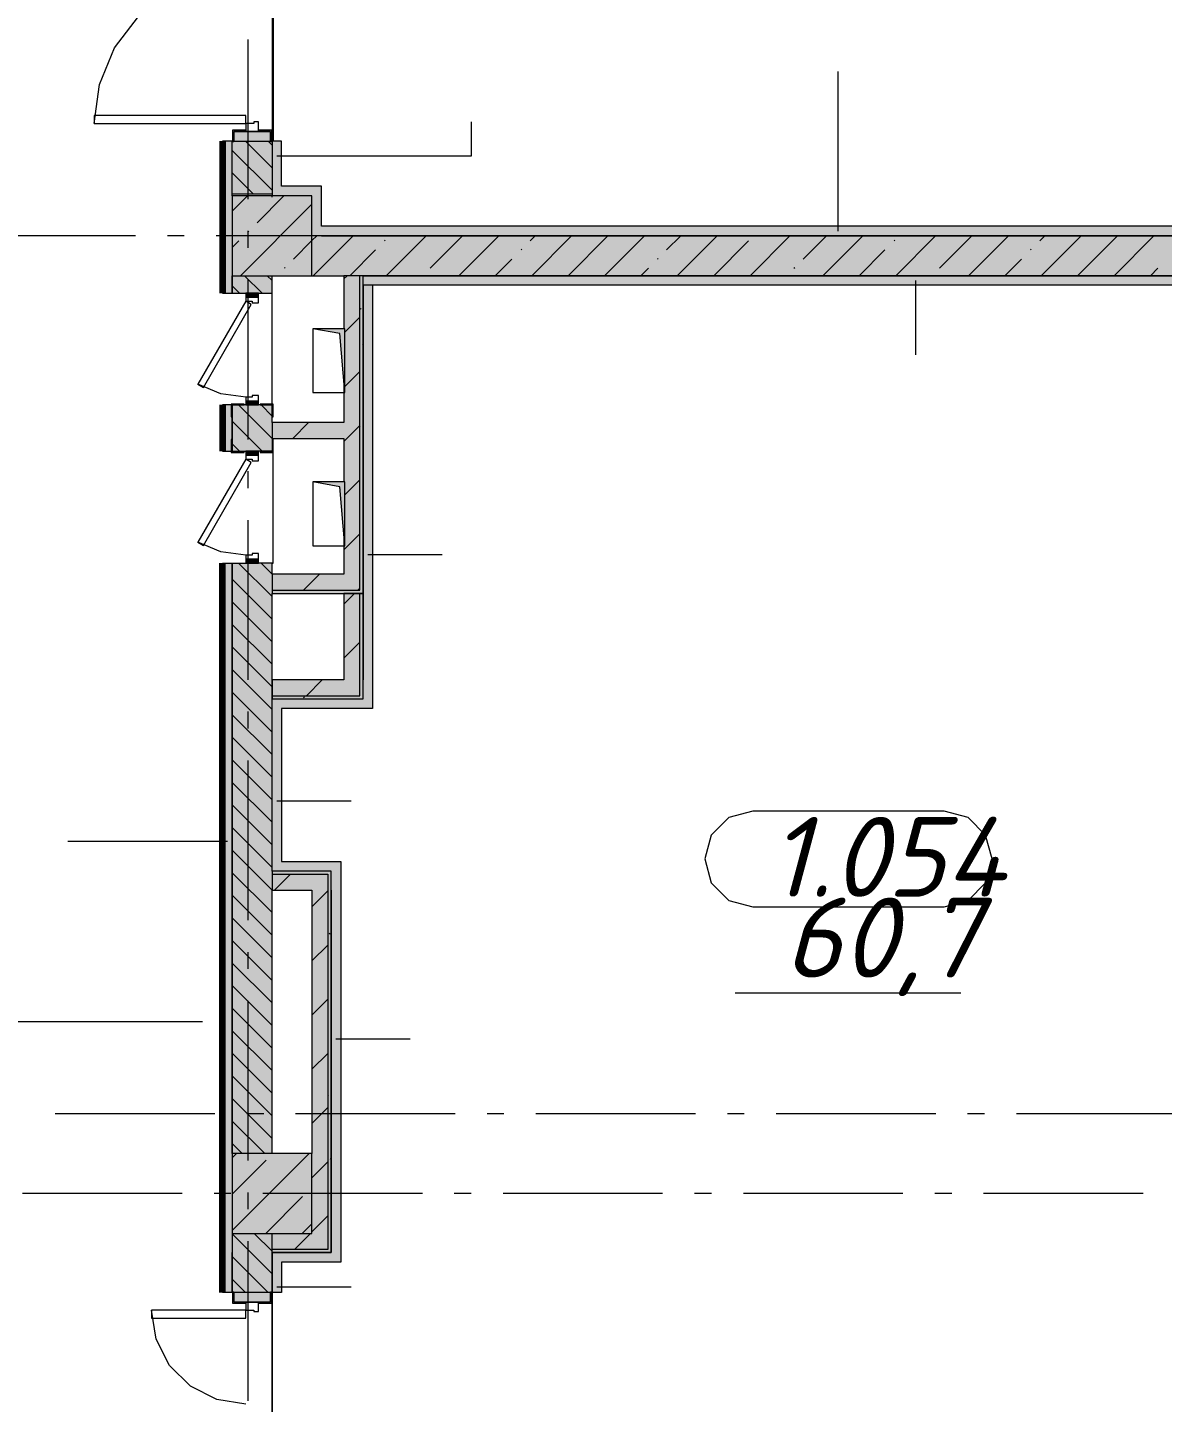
# Model space of a CAD drawing. Header units: millimetres. Extents: x -537608 to 253996, y -217170 to 186033.
# Drawn here: x -273809 to -266696, y -210059 to -201445 of the extents above; entities that cross this region are included whole.
import ezdxf

# ---------------------------------------------------------------- set-up
doc = ezdxf.new("R2010")
doc.units = ezdxf.units.MM
doc.layers.add('16) Лак 1.6м', color=160, linetype='Continuous', lineweight=90)
doc.layers.add('PDF _Геометрия', color=7, linetype='Continuous')
doc.layers.add('PDF _Текст', color=7, linetype='Continuous')
doc.layers.add('PDF _Сплошная заливка', color=7, linetype='Continuous', true_color=0xffffff)
doc.styles.add('PDF ISOCPEUR Italic', font='isocpeui.ttf')

msp = doc.modelspace()

# ---------------------------------------------------------------- hatches: boundary and pattern name
at = {"layer": 'PDF _Сплошная заливка', "true_color": 0xff7d7d, "transparency": 33554559}
h = msp.add_hatch(color=11, dxfattribs=at)
h.paths.add_polyline_path([(-272526.1687, -211499.6558), (-272526.1687, -211129.6576), (-272586.1672, -211129.6576), (-272586.1672, -211499.6558)], flags=0)
h.paths.add_polyline_path([(-272586.1672, -209369.6558), (-272526.1687, -209369.6558), (-272526.1687, -204799.6562), (-272586.1672, -204799.6562), (-272586.1672, -208999.6576)], flags=0)
h.paths.add_polyline_path([(-272526.1687, -204099.6531), (-272526.1687, -203809.6544), (-272586.1672, -203809.6544), (-272586.1672, -204099.6531)], flags=0)
h.paths.add_polyline_path([(-272526.1687, -203109.6535), (-272526.1687, -202156.6524), (-272586.1672, -202156.6524), (-272586.1672, -203109.6535)], flags=0)
h.paths.add_polyline_path([(-272586.1672, -200396.6528), (-272526.1687, -200396.6528), (-272526.1687, -199261.953), (-272586.1672, -199261.953), (-272586.1672, -199999.6522)], flags=0)
at = {"layer": 'PDF _Сплошная заливка', "transparency": 33554559}
h = msp.add_hatch(color=256, dxfattribs=at)
h.paths.add_polyline_path([(-272363.6508, -202489.6542), (-272276.1676, -202489.6542), (-272278.1677, -202158.6524), (-272526.1687, -202158.6524), (-272526.1687, -202489.6542)], flags=0)
h.paths.add_polyline_path([(-272276.1676, -200396.6528), (-272276.1676, -200059.6529), (-272526.1687, -200059.6529), (-272524.1686, -200394.6527), (-272278.1677, -200396.6528)], flags=0)
at = {"layer": 'PDF _Сплошная заливка', "true_color": 0xff7d7d, "transparency": 33554559}
for points in [[(-265086.1637, -202749.6536), (-265086.1637, -202689.6529), (-271966.1679, -202689.6529), (-271966.1679, -202749.6536), (-265195.8621, -202749.6536)], [(-271706.1685, -205651.1542), (-271646.1678, -205651.1542), (-271646.1678, -203059.6533), (-271706.1685, -203059.6533), (-271706.1685, -205531.1528)], [(-271906.1673, -209119.6547), (-271846.1665, -209119.6547), (-271846.1665, -206669.6567), (-271906.1673, -206669.6567), (-271906.1673, -208187.3607)]]:
    msp.add_hatch(color=11, dxfattribs=at).paths.add_polyline_path(points)
at = {"layer": 'PDF _Сплошная заливка', "transparency": 33554559}
for points in [[(-265617.4963, -202999.6547), (-265026.1651, -202999.6547), (-265026.1651, -202749.6536), (-272026.1687, -202749.6536), (-272026.1687, -202999.6547), (-268990.5735, -202999.6547)], [(-271726.1673, -204969.6535), (-271726.1673, -202999.6547), (-271826.1678, -202999.6547), (-271826.1678, -203331.5241), (-271821.1664, -203331.5241), (-271821.1664, -203731.5237), (-271826.1678, -203669.8588), (-271826.1678, -204291.5245), (-271821.1664, -204291.5245), (-271821.1664, -204691.5263), (-271826.1678, -204629.857), (-271826.1678, -204969.6535)], [(-271726.1673, -204989.6545), (-271706.1685, -204989.6545), (-271706.1685, -202999.6547), (-271726.1673, -202999.6547), (-271726.1673, -204969.6535)], [(-271826.1678, -204989.6545), (-271726.1673, -204989.6545), (-271726.1673, -204969.6535), (-272276.1676, -204969.6535), (-272276.1676, -204989.6545)], [(-271926.1682, -206749.6562), (-271906.1673, -206749.6562), (-271906.1673, -206729.6553), (-272276.1676, -206729.6553), (-272276.1676, -206749.6562)], [(-272026.1687, -206849.6567), (-271926.1682, -206849.6567), (-271926.1682, -206749.6562), (-272276.1676, -206749.6562), (-272276.1676, -206849.6567)], [(-271926.1682, -209119.6547), (-271906.1673, -209119.6547), (-271906.1673, -206749.6562), (-271926.1682, -206749.6562), (-271926.1682, -209099.658)], [(-272026.1687, -209099.658), (-271926.1682, -209099.658), (-271926.1682, -206849.6567), (-272026.1687, -206849.6567), (-272026.1687, -208999.6576)], [(-271926.1682, -209119.6547), (-271926.1682, -209099.658), (-272276.1676, -209099.658), (-272276.1676, -209119.6547), (-272026.1687, -209119.6547)]]:
    msp.add_hatch(color=256, dxfattribs=at).paths.add_polyline_path(points)
h = msp.add_hatch(color=256, dxfattribs=at)
h.paths.add_polyline_path([(-272363.6508, -208499.6554), (-272276.1676, -208499.6554), (-272276.1676, -204799.6562), (-272526.1687, -204799.6562), (-272526.1687, -208499.6554)], flags=0)
h.paths.add_polyline_path([(-272363.6508, -204099.6531), (-272276.1676, -204099.6531), (-272276.1676, -203809.6544), (-272526.1687, -203809.6544), (-272526.1687, -204099.6531), (-272441.1679, -204099.6531)], flags=0)
h.paths.add_polyline_path([(-272276.1676, -203109.6535), (-272276.1676, -202999.6547), (-272526.1687, -202999.6547), (-272526.1687, -203109.6535), (-272361.1684, -203109.6535)], flags=0)
at = {"layer": 'PDF _Сплошная заливка', "true_color": 0xfca910, "transparency": 33554559}
msp.add_hatch(color=40, dxfattribs=at).paths.add_polyline_path([(-265086.1637, -203059.6533), (-265026.1651, -203059.6533), (-265026.1651, -202999.6547), (-271706.1685, -202999.6547), (-271706.1685, -203059.6533), (-265195.8621, -203059.6533)])
at = {"layer": 'PDF _Сплошная заливка', "transparency": 33554559}
h = msp.add_hatch(color=256, dxfattribs=at)
h.paths.add_polyline_path([(-272276.1676, -211499.6558), (-272278.1677, -211131.6555), (-272526.1687, -211131.6555), (-272526.1687, -211499.6558), (-272363.6508, -211499.6558)], flags=0)
h.paths.add_polyline_path([(-272278.1677, -209369.6558), (-272276.1676, -209367.6579), (-272276.1676, -208999.6576), (-272526.1687, -208999.6576), (-272524.1686, -209367.6579), (-272278.1677, -209367.6579)], flags=0)

# ---------------------------------------------------------------- linework, layer by layer
at = {"layer": '16) Лак 1.6м'}
for p, q in [((-272586.1672, -202156.6524), (-272586.1672, -203109.6535)), ((-272586.1672, -203809.6544), (-272586.1672, -204099.6531)), ((-272586.1672, -209369.6558), (-272586.1672, -204799.6562))]:
    msp.add_line(p, q, dxfattribs=at)
at = {"layer": 'PDF _Геометрия', "color": 9, "lineweight": 9, "true_color": 0xc0c0c0}
for p, q in [((-272276.1676, -200396.6528), (-272276.1676, -202156.6524)), ((-272268.1672, -202156.6524), (-272268.1672, -200429.6533)), ((-272276.1676, -203803.652), (-272276.1676, -203109.6535)), ((-272270.1673, -204799.6562), (-272270.1673, -204107.6535)), ((-272276.1676, -204799.6562), (-272270.1673, -204799.6562)), ((-272276.1676, -211129.6576), (-272276.1676, -209369.6558)), ((-272276.1676, -209369.6558), (-272276.1676, -211129.6576))]:
    msp.add_line(p, q, dxfattribs=at)
at = {"layer": 'PDF _Геометрия', "lineweight": 9}
for p, q in [((-273263.8916, -201571.6537), (-273112.92, -201374.9016)), ((-273358.7982, -201800.7755), (-273263.8916, -201571.6537)), ((-268728.8646, -202719.6543), (-268728.8646, -201719.6543)), ((-273391.1678, -202046.6536), (-273358.7982, -201800.7755)), ((-272441.1679, -201996.6534), (-273391.1678, -201996.6534)), ((-273391.1678, -201996.6534), (-273391.1678, -202046.6536)), ((-272441.1679, -202046.6536), (-272441.1679, -201996.6534)), ((-273391.1678, -202046.6536), (-272441.1679, -202046.6536)), ((-272441.1679, -202088.6534), (-272524.1686, -202088.6534)), ((-272524.1686, -202088.6534), (-272524.1686, -202158.6524)), ((-272441.1679, -202046.6536), (-272441.1679, -202096.6539)), ((-272391.1677, -202046.6536), (-272441.1679, -202046.6536)), ((-272441.1679, -202096.6539), (-272441.1679, -202088.6534)), ((-272361.1684, -202036.6531), (-272391.1677, -202036.6531)), ((-272391.1677, -202036.6531), (-272391.1677, -202046.6536)), ((-272361.1684, -202096.6539), (-272361.1684, -202036.6531)), ((-272278.1677, -202088.6534), (-272361.1684, -202088.6534)), ((-272361.1684, -202088.6534), (-272361.1684, -202096.6539)), ((-272278.1677, -202158.6524), (-272278.1677, -202088.6534)), ((-271025.4193, -202248.0238), (-271025.4193, -202035.7618)), ((-272526.1687, -202156.6524), (-272586.1672, -202156.6524)), ((-272526.1687, -202489.6542), (-272526.1687, -202156.6524)), ((-272526.1687, -202489.6542), (-272526.1687, -202156.6524)), ((-272524.1686, -202158.6524), (-272516.1682, -202158.6524)), ((-272516.1682, -202158.6524), (-272516.1682, -202096.6539)), ((-272516.1682, -202096.6539), (-272441.1679, -202096.6539)), ((-272286.168, -202096.6539), (-272516.1682, -202096.6539)), ((-272516.1682, -202096.6539), (-272516.1682, -202156.6524)), ((-272516.1682, -202156.6524), (-272286.168, -202156.6524)), ((-272276.1676, -202323.0047), (-272442.5178, -202156.6524)), ((-272441.1679, -202096.6539), (-272361.1684, -202096.6539)), ((-272361.1684, -202096.6539), (-272286.168, -202096.6539)), ((-272276.1676, -202181.5836), (-272301.0966, -202156.6524)), ((-272286.168, -202096.6539), (-272286.168, -202158.6524)), ((-272286.168, -202156.6524), (-272286.168, -202096.6539)), ((-272286.168, -202158.6524), (-272278.1677, -202158.6524)), ((-272216.1669, -202156.6524), (-272276.1676, -202156.6524)), ((-272276.1676, -202156.6524), (-272276.1676, -202439.654)), ((-272276.1676, -202156.6524), (-272276.1676, -202439.654)), ((-272216.1669, -202439.654), (-272216.1669, -202156.6524)), ((-272276.1676, -202464.4259), (-272526.1687, -202214.4247)), ((-272246.1683, -202248.0238), (-271025.4193, -202248.0238)), ((-272392.3604, -202489.6542), (-272526.1687, -202355.8481)), ((-272526.1687, -202499.6525), (-272526.1687, -202489.6542)), ((-272276.1676, -202489.6542), (-272526.1687, -202489.6542)), ((-272526.1687, -202595.7346), (-272430.0888, -202499.6525)), ((-272026.1687, -202499.6525), (-272526.1687, -202499.6525)), ((-272526.1687, -202499.6525), (-272526.1687, -202999.6547)), ((-272369.8297, -202667.4947), (-272201.9897, -202499.6525)), ((-272276.1676, -202439.654), (-272276.1676, -202489.6542)), ((-272276.1676, -202439.654), (-272276.1676, -202499.6525)), ((-272026.1687, -202439.654), (-272216.1669, -202439.654)), ((-271966.1679, -202439.654), (-272026.1687, -202439.654)), ((-272026.1687, -202999.6547), (-272026.1687, -202499.6525)), ((-271966.1679, -202689.6529), (-271966.1679, -202439.654)), ((-272473.8907, -202999.6547), (-272026.1687, -202551.9306)), ((-265086.1637, -202689.6529), (-271966.1679, -202689.6529)), ((-272526.1687, -202823.8315), (-272483.8782, -202781.5432)), ((-272426.8551, -202724.5179), (-272422.1121, -202719.7771)), ((-272141.7306, -202895.5916), (-272026.1687, -202780.0297)), ((-272026.1687, -202780.0297), (-271995.7926, -202749.6536)), ((-271966.1679, -202749.6536), (-272026.1687, -202749.6536)), ((-272017.6946, -202999.6547), (-271767.6935, -202749.6536)), ((-265086.1637, -202749.6536), (-271966.1679, -202749.6536)), ((-271966.1679, -202749.6536), (-265086.1637, -202749.6536)), ((-271571.484, -202781.5432), (-271566.7432, -202776.8024)), ((-271561.4964, -202999.6547), (-271311.4954, -202749.6536)), ((-271286.3617, -202952.6169), (-271083.3984, -202749.6536)), ((-271105.2982, -202999.6547), (-270855.2993, -202749.6536)), ((-270659.0898, -202781.5432), (-270627.2002, -202749.6536)), ((-270649.1022, -202999.6547), (-270399.1011, -202749.6536)), ((-270421.0031, -202999.6547), (-270171.0041, -202749.6536)), ((-270192.904, -202999.6547), (-269942.9051, -202749.6536)), ((-269803.7208, -202838.5685), (-269714.806, -202749.6536)), ((-269736.708, -202999.6547), (-269486.7069, -202749.6536)), ((-269508.6088, -202999.6547), (-269290.4995, -202781.5432)), ((-269280.5097, -202999.6547), (-269030.5108, -202749.6536)), ((-268948.3498, -202895.5916), (-268802.4117, -202749.6536)), ((-268824.3137, -202999.6547), (-268574.3126, -202749.6536)), ((-268378.1052, -202781.5432), (-268373.3623, -202776.8024)), ((-268368.1155, -202999.6547), (-268118.1166, -202749.6536)), ((-268092.9808, -202952.6169), (-267890.0175, -202749.6536)), ((-267911.9195, -202999.6547), (-267661.9189, -202749.6536)), ((-267465.7099, -202781.5432), (-267433.8193, -202749.6536)), ((-267455.7208, -202999.6547), (-267205.7213, -202749.6536)), ((-267227.6222, -202999.6547), (-266977.6222, -202749.6536)), ((-266999.5242, -202999.6547), (-266749.5241, -202749.6536)), ((-271789.5956, -202999.6547), (-271628.5093, -202838.5685)), ((-270716.1151, -202838.5685), (-270711.3742, -202833.8256)), ((-268596.2146, -202999.6547), (-268435.1284, -202838.5685)), ((-267522.7336, -202838.5685), (-267517.9923, -202833.8256)), ((-272198.7559, -202952.6169), (-272194.0152, -202947.8762)), ((-270877.2013, -202999.6547), (-270773.1404, -202895.5916)), ((-269964.8071, -202999.6547), (-269917.7693, -202952.6169)), ((-269860.7461, -202895.5916), (-269856.0032, -202890.8509)), ((-269005.3751, -202952.6169), (-269000.6342, -202947.8762)), ((-267683.8204, -202999.6547), (-267579.7584, -202895.5916)), ((-266771.4251, -202999.6547), (-266724.3889, -202952.6169)), ((-272526.1687, -202999.6547), (-272026.1687, -202999.6547)), ((-272526.1687, -202999.6547), (-272526.1687, -203109.6535)), ((-272526.1687, -203109.6535), (-272526.1687, -202999.6547)), ((-272338.0457, -203109.6535), (-272448.0466, -202999.6547)), ((-272276.1676, -203030.1104), (-272306.6254, -202999.6547)), ((-272276.1676, -203109.6535), (-272276.1676, -202999.6547)), ((-272026.1687, -202999.6547), (-271826.1678, -202999.6547)), ((-271826.1678, -203019.9765), (-271805.8439, -202999.6547)), ((-271826.1678, -202999.6547), (-271826.1678, -203331.5241)), ((-271726.1673, -202999.6547), (-271826.1678, -202999.6547)), ((-271726.1673, -204969.6535), (-271726.1673, -202999.6547)), ((-271706.1685, -202999.6547), (-271726.1673, -202999.6547)), ((-271706.1685, -203059.6533), (-271706.1685, -202999.6547)), ((-265026.1651, -202999.6547), (-271706.1685, -202999.6547)), ((-271706.1685, -203059.6533), (-271706.1685, -202999.6547)), ((-271706.1685, -202999.6547), (-265026.1651, -202999.6547)), ((-268243.5671, -203029.654), (-268243.5671, -203495.8053)), ((-272586.1672, -203109.6535), (-272526.1687, -203109.6535)), ((-272479.469, -203109.6535), (-272526.1687, -203062.9538)), ((-272526.1687, -203109.6535), (-272441.1679, -203109.6535)), ((-272361.1684, -203109.6535), (-272441.1679, -203109.6535)), ((-272441.1679, -203109.6535), (-272441.1679, -203134.6536)), ((-272361.1684, -203134.6536), (-272361.1684, -203109.6535)), ((-272361.1684, -203109.6535), (-272276.1676, -203109.6535)), ((-271646.1678, -203059.6533), (-271706.1685, -203059.6533)), ((-271706.1685, -203059.6533), (-271706.1685, -204989.6545)), ((-271706.1685, -204989.6545), (-271706.1685, -203059.6533)), ((-265086.1637, -203059.6533), (-271646.1678, -203059.6533)), ((-271646.1678, -203059.6533), (-271646.1678, -205651.1542)), ((-272441.1679, -203159.6537), (-272741.1671, -203679.2672)), ((-272706.526, -203699.2681), (-272406.5269, -203179.6547)), ((-272361.1684, -203134.6536), (-272441.1679, -203134.6536)), ((-272441.1679, -203134.6536), (-272441.1679, -203159.6537)), ((-272441.1679, -203134.6536), (-272361.1684, -203134.6536)), ((-272441.1679, -203159.6537), (-272401.1682, -203159.6537)), ((-272406.5269, -203179.6547), (-272441.1679, -203159.6537)), ((-272401.1682, -203159.6537), (-272401.1682, -203169.6542)), ((-272401.1682, -203169.6542), (-272361.1684, -203169.6542)), ((-272361.1684, -203169.6542), (-272361.1684, -203134.6536)), ((-271821.1664, -203354.3885), (-271726.1673, -203259.3894)), ((-271821.1664, -203693.7996), (-271726.1673, -203598.7984)), ((-272741.1671, -203679.2672), (-272706.526, -203699.2681)), ((-272596.4584, -203739.2097), (-272741.1671, -203679.2672)), ((-271826.1678, -203669.8588), (-271826.1678, -203919.6532)), ((-272441.1679, -203759.6542), (-272596.4584, -203739.2097)), ((-272526.1687, -203809.6544), (-272586.1672, -203809.6544)), ((-272441.1679, -203809.6544), (-272526.1687, -203809.6544)), ((-272526.1687, -203809.6544), (-272526.1687, -204099.6531)), ((-272526.1687, -204099.6531), (-272526.1687, -203809.6544)), ((-272276.1676, -204020.0627), (-272486.5759, -203809.6544)), ((-272441.1679, -203759.6542), (-272441.1679, -203784.6543)), ((-272401.1682, -203759.6542), (-272441.1679, -203759.6542)), ((-272441.1679, -203784.6543), (-272361.1684, -203784.6543)), ((-272361.1684, -203784.6543), (-272441.1679, -203784.6543)), ((-272441.1679, -203784.6543), (-272441.1679, -203809.6544)), ((-272441.1679, -203809.6544), (-272361.1684, -203809.6544)), ((-272361.1684, -203749.6559), (-272401.1682, -203749.6559)), ((-272401.1682, -203749.6559), (-272401.1682, -203759.6542)), ((-272361.1684, -203784.6543), (-272361.1684, -203749.6559)), ((-272361.1684, -203809.6544), (-272361.1684, -203784.6543)), ((-272276.1676, -203809.6544), (-272361.1684, -203809.6544)), ((-272276.1676, -203878.6394), (-272345.1526, -203809.6544)), ((-272276.1676, -203919.6532), (-272276.1676, -203809.6544)), ((-272337.9962, -204099.6531), (-272526.1687, -203911.4806)), ((-271826.1678, -203919.6532), (-272276.1676, -203919.6532)), ((-272276.1676, -203919.6532), (-272276.1676, -204019.6537)), ((-272147.0226, -204019.6537), (-272047.0222, -203919.6532)), ((-271826.1678, -204038.2121), (-271726.1673, -203938.2117)), ((-272479.4173, -204099.6531), (-272526.1687, -204052.9039)), ((-272276.1676, -204019.6537), (-272276.1676, -204099.6531)), ((-272276.1676, -204019.6537), (-271826.1678, -204019.6537)), ((-271826.1678, -204019.6537), (-271826.1678, -204291.5245)), ((-272441.1679, -204149.6533), (-272741.1671, -204669.269)), ((-272586.1672, -204099.6531), (-272526.1687, -204099.6531)), ((-272526.1687, -204099.6531), (-272441.1679, -204099.6531)), ((-272361.1684, -204099.6531), (-272441.1679, -204099.6531)), ((-272441.1679, -204099.6531), (-272441.1679, -204124.6532)), ((-272361.1684, -204124.6532), (-272441.1679, -204124.6532)), ((-272441.1679, -204124.6532), (-272441.1679, -204149.6533)), ((-272441.1679, -204124.6532), (-272361.1684, -204124.6532)), ((-272441.1679, -204149.6533), (-272401.1682, -204149.6533)), ((-272406.5269, -204169.6543), (-272441.1679, -204149.6533)), ((-272401.1682, -204149.6533), (-272401.1682, -204159.656)), ((-272401.1682, -204159.656), (-272361.1684, -204159.656)), ((-272276.1676, -204099.6531), (-272361.1684, -204099.6531)), ((-272361.1684, -204124.6532), (-272361.1684, -204099.6531)), ((-272361.1684, -204159.656), (-272361.1684, -204124.6532)), ((-272706.526, -204689.2699), (-272406.5269, -204169.6543)), ((-271821.1664, -204372.622), (-271726.1673, -204277.6207)), ((-272741.1671, -204669.269), (-272706.526, -204689.2699)), ((-272596.4584, -204729.2115), (-272741.1671, -204669.269)), ((-271826.1678, -204717.0345), (-271726.1673, -204617.034)), ((-271826.1678, -204629.857), (-271826.1678, -204869.6531)), ((-272441.1679, -204749.656), (-272596.4584, -204729.2115)), ((-272441.1679, -204749.656), (-272441.1679, -204774.6561)), ((-272401.1682, -204749.656), (-272441.1679, -204749.656)), ((-272361.1684, -204739.6534), (-272401.1682, -204739.6534)), ((-272401.1682, -204739.6534), (-272401.1682, -204749.656)), ((-272361.1684, -204774.6561), (-272361.1684, -204739.6534)), ((-271676.1671, -204745.419), (-271210.0179, -204745.419)), ((-272586.1672, -204799.6562), (-272526.1687, -204799.6562)), ((-272526.1687, -204799.6562), (-272526.1687, -208499.6554)), ((-272526.1687, -208499.6554), (-272526.1687, -204799.6562)), ((-272526.1687, -204799.6562), (-272441.1679, -204799.6562)), ((-272276.1676, -205010.0128), (-272486.5242, -204799.6562)), ((-272441.1679, -204774.6561), (-272361.1684, -204774.6561)), ((-272361.1684, -204774.6561), (-272441.1679, -204774.6561)), ((-272441.1679, -204774.6561), (-272441.1679, -204799.6562)), ((-272441.1679, -204799.6562), (-272361.1684, -204799.6562)), ((-272361.1684, -204799.6562), (-272361.1684, -204774.6561)), ((-272276.1676, -204799.6562), (-272361.1684, -204799.6562)), ((-272276.1676, -204868.5895), (-272345.1031, -204799.6562)), ((-272276.1676, -204869.6531), (-272276.1676, -204799.6562)), ((-272276.1676, -205151.4318), (-272526.1687, -204901.4307)), ((-271826.1678, -204869.6531), (-272276.1676, -204869.6531)), ((-272276.1676, -204869.6531), (-272276.1676, -204969.6535)), ((-272078.789, -204969.6535), (-271978.7886, -204869.6531)), ((-272276.1676, -204969.6535), (-271826.1678, -204969.6535)), ((-272276.1676, -204969.6535), (-272276.1676, -204989.6545)), ((-272276.1676, -205651.1542), (-272276.1676, -204989.6545)), ((-272276.1676, -204989.6545), (-271826.1678, -204989.6545)), ((-271826.1678, -204969.6535), (-271726.1673, -204969.6535)), ((-271826.1678, -205056.4435), (-271759.3767, -204989.6545)), ((-271726.1673, -204989.6545), (-271826.1678, -204989.6545)), ((-271826.1678, -204989.6545), (-271826.1678, -205531.1528)), ((-271826.1678, -204989.6545), (-271726.1673, -204989.6545)), ((-271739.3757, -204969.6535), (-271726.1673, -204956.4474)), ((-271706.1685, -204989.6545), (-271726.1673, -204989.6545)), ((-271726.1673, -205531.1528), (-271726.1673, -204989.6545)), ((-271726.1673, -204989.6545), (-271706.1685, -204989.6545)), ((-271706.1685, -205531.1528), (-271706.1685, -204989.6545)), ((-271706.1685, -204989.6545), (-271706.1685, -205531.1528)), ((-272276.1676, -205292.8551), (-272526.1687, -205042.854)), ((-272276.1676, -205434.2741), (-272526.1687, -205184.2773)), ((-272276.1676, -205575.6974), (-272526.1687, -205325.6963)), ((-271826.1678, -205395.8568), (-271726.1673, -205295.8564)), ((-272276.1676, -205717.1164), (-272526.1687, -205467.1196)), ((-271826.1678, -205531.1528), (-272276.1676, -205531.1528)), ((-272276.1676, -205531.1528), (-272276.1676, -205631.1532)), ((-272061.4642, -205631.1532), (-271961.4659, -205531.1528)), ((-271726.1673, -205631.1532), (-271726.1673, -205531.1528)), ((-271706.1685, -205631.1532), (-271706.1685, -205531.1528)), ((-272276.1676, -205858.5397), (-272526.1687, -205608.5386)), ((-272276.1676, -205631.1532), (-272276.1676, -205651.1542)), ((-272276.1676, -205631.1532), (-271726.1673, -205631.1532)), ((-272276.1676, -206669.6567), (-272276.1676, -205651.1542)), ((-272276.1676, -205651.1542), (-272216.1669, -205651.1542)), ((-272276.1676, -206669.6567), (-272276.1676, -205651.1542)), ((-272276.1676, -205651.1542), (-271706.1685, -205651.1542)), ((-272216.1669, -205651.1542), (-271706.1685, -205651.1542)), ((-271646.1678, -205711.1527), (-272216.1669, -205711.1527)), ((-272216.1669, -205711.1527), (-272216.1669, -206669.6567)), ((-271706.1685, -205651.1542), (-271706.1685, -205631.1532)), ((-271706.1685, -205651.1542), (-271706.1685, -205631.1532)), ((-271646.1678, -205651.1542), (-271646.1678, -205711.1527)), ((-272276.1676, -205999.9629), (-272526.1687, -205749.9618)), ((-272276.1676, -206141.3819), (-272526.1687, -205891.3808)), ((-272276.1676, -206282.8053), (-272526.1687, -206032.8042)), ((-272276.1676, -206424.2242), (-272526.1687, -206174.2231)), ((-272246.1683, -206288.9197), (-271780.017, -206288.9197)), ((-272276.1676, -206565.6475), (-272526.1687, -206315.6464)), ((-272276.1676, -206707.0665), (-272526.1687, -206457.0697)), ((-272556.168, -206543.7347), (-273556.1681, -206543.7347)), ((-272276.1676, -206848.4898), (-272526.1687, -206598.4887)), ((-272276.1676, -206989.9088), (-272526.1687, -206739.912)), ((-272276.1676, -206729.6553), (-272276.1676, -206669.6567)), ((-272276.1676, -206729.6553), (-272276.1676, -206669.6567)), ((-271906.1673, -206729.6553), (-272276.1676, -206729.6553)), ((-272276.1676, -206729.6553), (-272276.1676, -206749.6562)), ((-271906.1673, -206729.6553), (-272276.1676, -206729.6553)), ((-272216.1669, -206669.6567), (-271906.1673, -206669.6567)), ((-271906.1673, -206669.6567), (-271846.1665, -206669.6567)), ((-271906.1673, -206749.6562), (-271906.1673, -206729.6553)), ((-271906.1673, -206749.6562), (-271906.1673, -206729.6553)), ((-271846.1665, -206669.6567), (-271846.1665, -209119.6547)), ((-272276.1676, -206749.6562), (-272276.1676, -206849.6567)), ((-272276.1676, -206749.6562), (-271926.1682, -206749.6562)), ((-272261.732, -206849.6567), (-272161.7316, -206749.6562)), ((-271926.1682, -206749.6562), (-271926.1682, -206849.6567)), ((-271906.1673, -206849.6567), (-271906.1673, -206749.6562)), ((-272276.1676, -207131.3321), (-272526.1687, -206881.331)), ((-272276.1676, -206849.6567), (-272026.1687, -206849.6567)), ((-272276.1676, -208499.6554), (-272276.1676, -206849.6567)), ((-272026.1687, -206849.6567), (-272026.1687, -208499.6554)), ((-272026.1687, -206953.5023), (-271926.1682, -206853.5019)), ((-271926.1682, -206849.6567), (-271926.1682, -209099.658)), ((-271906.1673, -206849.6567), (-271906.1673, -209119.6547)), ((-271906.1673, -209119.6547), (-271906.1673, -206849.6567)), ((-272276.1676, -207272.7553), (-272526.1687, -207022.7542)), ((-272276.1676, -207414.1744), (-272526.1687, -207164.1733)), ((-272026.1687, -207292.9156), (-271926.1682, -207192.9152)), ((-272276.1676, -207555.5977), (-272526.1687, -207305.5965)), ((-272276.1676, -207697.0166), (-272526.1687, -207447.0198)), ((-272276.1676, -207838.4399), (-272526.1687, -207588.4388)), ((-272026.1687, -207632.3246), (-271926.1682, -207532.3242)), ((-273884.1406, -207672.1845), (-272711.8524, -207672.1845)), ((-272276.1676, -207979.8589), (-272526.1687, -207729.8621)), ((-271876.168, -207780.1293), (-271410.0166, -207780.1293)), ((-272276.1676, -208121.2822), (-272526.1687, -207871.2811)), ((-272026.1687, -207971.7379), (-271926.1682, -207871.7375)), ((-272276.1676, -208262.7055), (-272526.1687, -208012.7044)), ((-272276.1676, -208404.1245), (-272526.1687, -208154.1233)), ((-272322.0578, -208499.6554), (-272526.1687, -208295.5467)), ((-272026.1687, -208311.1469), (-271926.1682, -208211.1465)), ((-272463.479, -208499.6554), (-272526.1687, -208436.9657)), ((-272526.1687, -208526.296), (-272499.5259, -208499.6554)), ((-272526.1687, -208982.4943), (-272043.3298, -208499.6554)), ((-272026.1687, -208499.6554), (-272526.1687, -208499.6554)), ((-272526.1687, -208499.6554), (-272526.1687, -208999.6576)), ((-272526.1687, -208754.3973), (-272312.8044, -208541.0308)), ((-272026.1687, -208999.6576), (-272026.1687, -208499.6554)), ((-272026.1687, -208650.5603), (-271926.1682, -208550.5598)), ((-272027.6821, -208712.1089), (-272026.1687, -208710.5933)), ((-272315.2308, -208999.6576), (-272084.7053, -208769.1321)), ((-272026.1687, -208989.9693), (-271926.1682, -208889.9688)), ((-272087.1317, -208999.6576), (-272026.1687, -208938.6902)), ((-272526.1687, -208999.6576), (-272526.1687, -209099.658)), ((-272526.1687, -208999.6576), (-272026.1687, -208999.6576)), ((-272276.1676, -209252.6556), (-272526.1687, -209002.6545)), ((-272276.1676, -209111.2323), (-272387.7445, -208999.6576)), ((-272276.1676, -209099.658), (-272276.1676, -208999.6576)), ((-272135.8531, -209099.658), (-272035.8527, -208999.6576)), ((-272526.1687, -209099.658), (-272526.1687, -209119.6547)), ((-272526.1687, -209119.6547), (-272526.1687, -209369.6558)), ((-272526.1687, -209369.6558), (-272526.1687, -209119.6547)), ((-272300.5864, -209369.6558), (-272526.1687, -209144.0735)), ((-272276.1676, -209119.6547), (-272276.1676, -209099.658)), ((-272026.1687, -209099.658), (-272276.1676, -209099.658)), ((-272276.1676, -209369.6558), (-272276.1676, -209119.6547)), ((-272216.1669, -209119.6547), (-272276.1676, -209119.6547)), ((-272276.1676, -209119.6547), (-272026.1687, -209119.6547)), ((-272276.1676, -209119.6547), (-272276.1676, -209369.6558)), ((-271906.1673, -209119.6547), (-272216.1669, -209119.6547)), ((-271926.1682, -209099.658), (-272026.1687, -209099.658)), ((-272026.1687, -209119.6547), (-271926.1682, -209119.6547)), ((-271926.1682, -209119.6547), (-271906.1673, -209119.6547)), ((-271846.1665, -209119.6547), (-271846.1665, -209179.6576)), ((-271846.1665, -209179.6576), (-272216.1669, -209179.6576)), ((-272216.1669, -209179.6576), (-272216.1669, -209369.6558)), ((-272442.0076, -209369.6558), (-272526.1687, -209285.4968)), ((-272526.1687, -209369.6558), (-272586.1672, -209369.6558)), ((-272516.1682, -209367.6579), (-272524.1686, -209367.6579)), ((-272524.1686, -209367.6579), (-272524.1686, -209437.6547)), ((-272516.1682, -209429.6544), (-272516.1682, -209367.6579)), ((-272286.168, -209369.6558), (-272516.1682, -209369.6558)), ((-272516.1682, -209369.6558), (-272516.1682, -209429.6544)), ((-272286.168, -209367.6579), (-272286.168, -209429.6544)), ((-272278.1677, -209367.6579), (-272286.168, -209367.6579)), ((-272286.168, -209429.6544), (-272286.168, -209369.6558)), ((-272278.1677, -209437.6547), (-272278.1677, -209367.6579)), ((-272216.1669, -209369.6558), (-272276.1676, -209369.6558)), ((-272246.1683, -209335.3592), (-271780.017, -209335.3592)), ((-273031.1679, -209479.6546), (-273031.1679, -209529.6548)), ((-272441.1679, -209479.6546), (-273031.1679, -209479.6546)), ((-273002.2904, -209661.9754), (-273031.1679, -209479.6546)), ((-272524.1686, -209437.6547), (-272441.1679, -209437.6547)), ((-272441.1679, -209429.6544), (-272516.1682, -209429.6544)), ((-272516.1682, -209429.6544), (-272286.168, -209429.6544)), ((-272361.1684, -209429.6544), (-272441.1679, -209429.6544)), ((-272441.1679, -209429.6544), (-272441.1679, -209479.6546)), ((-272441.1679, -209437.6547), (-272441.1679, -209429.6544)), ((-272441.1679, -209529.6548), (-272441.1679, -209479.6546)), ((-272441.1679, -209479.6546), (-272391.1677, -209479.6546)), ((-272391.1677, -209479.6546), (-272391.1677, -209489.6572)), ((-272391.1677, -209489.6572), (-272361.1684, -209489.6572)), ((-272361.1684, -209489.6572), (-272361.1684, -209429.6544)), ((-272286.168, -209429.6544), (-272361.1684, -209429.6544)), ((-272361.1684, -209429.6544), (-272361.1684, -209437.6547)), ((-272361.1684, -209437.6547), (-272278.1677, -209437.6547)), ((-273031.1679, -209529.6548), (-272441.1679, -209529.6548)), ((-272918.4888, -209826.4482), (-273002.2904, -209661.9754)), ((-272787.9615, -209956.9775), (-272918.4888, -209826.4482)), ((-272623.4888, -210040.7791), (-272787.9615, -209956.9775)), ((-272441.1679, -210069.6546), (-272623.4888, -210040.7791))]:
    msp.add_line(p, q, dxfattribs=at)
at = {"layer": 'PDF _Геометрия', "color": 253, "lineweight": 9, "true_color": 0xaaaaaa}
for p, q in [((-272426.1683, -202519.2444), (-272426.1683, -201519.2421)), ((-272276.1676, -202506.6539), (-272276.1676, -202499.6525)), ((-273132.3956, -202749.6536), (-274132.3957, -202749.6536)), ((-272826.5619, -202749.6536), (-272932.3968, -202749.6536)), ((-271626.563, -202749.6536), (-272626.5632, -202749.6536)), ((-272426.1683, -202825.0759), (-272426.1683, -202719.2432)), ((-271320.7293, -202749.6536), (-271426.5621, -202749.6536)), ((-270120.7283, -202749.6536), (-271120.7285, -202749.6536)), ((-269814.8946, -202749.6536), (-269920.7275, -202749.6536)), ((-268614.8937, -202749.6536), (-269614.8937, -202749.6536)), ((-268309.06, -202749.6536), (-268414.8949, -202749.6536)), ((-267109.0601, -202749.6536), (-268109.0613, -202749.6536)), ((-266803.2263, -202749.6536), (-266909.0608, -202749.6536)), ((-272426.1683, -204025.0791), (-272426.1683, -203025.0768)), ((-271821.1664, -203331.5241), (-272021.1673, -203331.5241)), ((-272021.1673, -203331.5241), (-272021.1673, -203731.5237)), ((-271851.1679, -203361.5234), (-272021.1673, -203331.5241)), ((-271821.1664, -203731.5237), (-271851.1679, -203361.5234)), ((-271821.1664, -203731.5237), (-271821.1664, -203331.5241)), ((-272021.1673, -203731.5237), (-271821.1664, -203731.5237)), ((-272426.1683, -204330.9106), (-272426.1683, -204225.0757)), ((-271821.1664, -204291.5245), (-272021.1673, -204291.5245)), ((-272021.1673, -204291.5245), (-272021.1673, -204691.5263)), ((-271851.1679, -204321.5238), (-272021.1673, -204291.5245)), ((-271821.1664, -204691.5263), (-271851.1679, -204321.5238)), ((-271821.1664, -204691.5263), (-271821.1664, -204291.5245)), ((-272426.1683, -205530.9116), (-272426.1683, -204530.9115)), ((-272021.1673, -204691.5263), (-271821.1664, -204691.5263)), ((-272426.1683, -205836.7432), (-272426.1683, -205730.9125)), ((-272426.1683, -207036.7441), (-272426.1683, -206036.7441)), ((-269414.0877, -206393.8417), (-269523.8948, -206503.6467)), ((-269264.087, -206353.6461), (-269414.0877, -206393.8417)), ((-268064.086, -206353.6461), (-269264.087, -206353.6461)), ((-267914.0875, -206393.8417), (-268064.086, -206353.6461)), ((-267804.2782, -206503.6467), (-267914.0875, -206393.8417)), ((-269523.8948, -206503.6467), (-269564.0862, -206653.6474)), ((-267764.0857, -206653.6474), (-267804.2782, -206503.6467)), ((-269564.0862, -206653.6474), (-269523.8948, -206803.648)), ((-267804.2782, -206803.648), (-267764.0857, -206653.6474)), ((-269523.8948, -206803.648), (-269414.0877, -206913.4531)), ((-267914.0875, -206913.4531), (-267804.2782, -206803.648)), ((-269414.0877, -206913.4531), (-269264.087, -206953.6487)), ((-268064.086, -206953.6487), (-267914.0875, -206913.4531)), ((-269264.087, -206953.6487), (-268064.086, -206953.6487)), ((-272426.1683, -207342.58), (-272426.1683, -207236.745)), ((-269373.1255, -207491.6807), (-267960.2124, -207491.6807)), ((-272426.1683, -208542.581), (-272426.1683, -207542.5809)), ((-272634.598, -208249.6543), (-273634.5981, -208249.6543)), ((-272328.7643, -208249.6543), (-272434.5971, -208249.6543)), ((-271128.7633, -208249.6543), (-272128.7634, -208249.6543)), ((-270822.9296, -208249.6543), (-270928.7646, -208249.6543)), ((-269622.9308, -208249.6543), (-270622.9309, -208249.6543)), ((-269317.0971, -208249.6543), (-269422.9299, -208249.6543)), ((-268117.096, -208249.6543), (-269117.0962, -208249.6543)), ((-267811.2624, -208249.6543), (-267917.0952, -208249.6543)), ((-266611.2625, -208249.6543), (-267611.2626, -208249.6543)), ((-272840.0738, -208749.6565), (-273840.0739, -208749.6565)), ((-272534.2401, -208749.6565), (-272640.0729, -208749.6565)), ((-272426.1683, -208848.4125), (-272426.1683, -208742.5776)), ((-271334.2391, -208749.6565), (-272334.2414, -208749.6565)), ((-271028.4055, -208749.6565), (-271134.2404, -208749.6565)), ((-269828.4066, -208749.6565), (-270828.4067, -208749.6565)), ((-269522.5729, -208749.6565), (-269628.4057, -208749.6565)), ((-268322.5719, -208749.6565), (-269322.572, -208749.6565)), ((-268016.7382, -208749.6565), (-268122.5711, -208749.6565)), ((-266816.7388, -208749.6565), (-267816.7384, -208749.6565)), ((-272426.1683, -210048.4136), (-272426.1683, -209048.4134))]:
    msp.add_line(p, q, dxfattribs=at)
at = {"layer": 'PDF _Геометрия', "color": 8, "lineweight": 9, "true_color": 0x787878}
for p, q in [((-271718.4253, -203209.9209), (-271721.7775, -203204.1144)), ((-271706.1685, -203434.3514), (-271708.1665, -203430.8894)), ((-271724.4794, -203943.5467), (-271726.1673, -203946.4704)), ((-272073.0471, -205643.6963), (-272076.3992, -205637.8919)), ((-271915.046, -207118.4186), (-271918.3982, -207124.223)), ((-271923.3177, -208138.2389), (-271926.1682, -208133.3)), ((-271908.7271, -208529.8742), (-271912.0815, -208535.6829))]:
    msp.add_line(p, q, dxfattribs=at)
at = {"layer": 'PDF _Геометрия', "color": 253, "lineweight": 20, "true_color": 0xaaaaaa}
for p, q in [((-272451.1684, -203803.652), (-272532.1668, -203803.652)), ((-272532.1668, -203803.652), (-272532.1668, -203884.6548)), ((-272526.1687, -203809.6544), (-272451.1684, -203809.6544)), ((-272526.1687, -203884.6548), (-272526.1687, -203809.6544)), ((-272451.1684, -203809.6544), (-272451.1684, -203803.652)), ((-272351.168, -203803.652), (-272351.168, -203809.6544)), ((-272270.1673, -203803.652), (-272351.168, -203803.652)), ((-272351.168, -203809.6544), (-272276.1676, -203809.6544)), ((-272276.1676, -203809.6544), (-272276.1676, -203884.6548)), ((-272270.1673, -203884.6548), (-272270.1673, -203803.652)), ((-272532.1668, -203884.6548), (-272526.1687, -203884.6548)), ((-272276.1676, -203884.6548), (-272270.1673, -203884.6548)), ((-272526.1687, -204026.6551), (-272532.1668, -204026.6551)), ((-272532.1668, -204026.6551), (-272532.1668, -204107.6535)), ((-272526.1687, -204101.6554), (-272526.1687, -204026.6551)), ((-272270.1673, -204026.6551), (-272276.1676, -204026.6551)), ((-272276.1676, -204026.6551), (-272276.1676, -204101.6554)), ((-272270.1673, -204107.6535), (-272270.1673, -204026.6551)), ((-272532.1668, -204107.6535), (-272451.1684, -204107.6535)), ((-272451.1684, -204101.6554), (-272526.1687, -204101.6554)), ((-272451.1684, -204107.6535), (-272451.1684, -204101.6554)), ((-272351.168, -204101.6554), (-272351.168, -204107.6535)), ((-272276.1676, -204101.6554), (-272351.168, -204101.6554)), ((-272351.168, -204107.6535), (-272270.1673, -204107.6535))]:
    msp.add_line(p, q, dxfattribs=at)
at = {"layer": 'PDF _Сплошная заливка', "color": 7, "lineweight": 35, "true_color": 0xf4f4f4, "transparency": 33554559}
for points in [[(-272516.1682, -202156.6524), (-272286.168, -202156.6524), (-272516.1682, -202096.6539), (-272286.168, -202096.6539)], [(-272441.1679, -203134.6536), (-272361.1684, -203134.6536), (-272441.1679, -203109.6535), (-272363.6508, -203109.6535)], [(-272441.1679, -203809.6544), (-272361.1684, -203809.6544), (-272441.1679, -203784.6543), (-272363.6508, -203784.6543)], [(-272441.1679, -204124.6532), (-272361.1684, -204124.6532), (-272441.1679, -204099.6531), (-272363.6508, -204099.6531)], [(-272441.1679, -204799.6562), (-272361.1684, -204799.6562), (-272441.1679, -204774.6561), (-272363.6508, -204774.6561)], [(-272516.1682, -209429.6544), (-272286.168, -209429.6544), (-272516.1682, -209369.6558), (-272286.168, -209369.6558)]]:
    msp.add_solid(points, dxfattribs=at)
at = {"layer": 'PDF _Сплошная заливка', "color": 11, "lineweight": 35, "true_color": 0xff7d7d, "transparency": 33554559}
for points in [[(-272216.1669, -202439.654), (-272216.1669, -202156.6524), (-272276.1676, -202439.654), (-272276.1676, -202156.6524)], [(-272026.1687, -202499.6525), (-272026.1687, -202439.654), (-272276.1676, -202499.6525), (-272276.1676, -202439.654)], [(-271966.1679, -202749.6536), (-271966.1679, -202439.654), (-272026.1687, -202749.6536), (-272026.1687, -202439.654)], [(-272216.1669, -206669.6567), (-272216.1669, -205651.1542), (-272276.1676, -206669.6567), (-272276.1676, -205651.1542)], [(-271646.1678, -205711.1527), (-271646.1678, -205651.1542), (-272216.1669, -205711.1527), (-272216.1669, -205651.1542)], [(-271906.1673, -206729.6553), (-271906.1673, -206669.6567), (-272276.1676, -206729.6553), (-272276.1676, -206669.6567)], [(-272216.1669, -209369.6558), (-272216.1669, -209119.6547), (-272276.1676, -209369.6558), (-272276.1676, -209119.6547)], [(-272216.1669, -209179.6576), (-271846.1665, -209179.6576), (-272216.1669, -209119.6547), (-271846.1665, -209119.6547)]]:
    msp.add_solid(points, dxfattribs=at)
at = {"layer": 'PDF _Сплошная заливка', "lineweight": 35, "transparency": 33554559}
for points in [[(-272526.1687, -202999.6547), (-272026.1687, -202999.6547), (-272526.1687, -202499.6525), (-272026.1687, -202499.6525)], [(-271826.1678, -204019.6537), (-271826.1678, -203919.6532), (-272276.1676, -204019.6537), (-272276.1676, -203919.6532)], [(-271826.1678, -204969.6535), (-271826.1678, -204869.6531), (-272276.1676, -204969.6535), (-272276.1676, -204869.6531)], [(-271726.1673, -205531.1528), (-271726.1673, -204989.6545), (-271826.1678, -205531.1528), (-271826.1678, -204989.6545)], [(-271706.1685, -205631.1532), (-271706.1685, -204989.6545), (-271726.1673, -205631.1532), (-271726.1673, -204989.6545)], [(-272276.1676, -205631.1532), (-271726.1673, -205631.1532), (-272276.1676, -205531.1528), (-271726.1673, -205531.1528)], [(-272276.1676, -205651.1542), (-271706.1685, -205651.1542), (-272276.1676, -205631.1532), (-271706.1685, -205631.1532)], [(-272526.1687, -208999.6576), (-272026.1687, -208999.6576), (-272526.1687, -208499.6554), (-272026.1687, -208499.6554)], [(-272026.1687, -209099.658), (-272026.1687, -208999.6576), (-272276.1676, -209099.658), (-272276.1676, -208999.6576)]]:
    msp.add_solid(points, dxfattribs=at)
at = {"layer": 'PDF _Сплошная заливка', "color": 254, "lineweight": 35, "true_color": 0xe2e2e2, "transparency": 33554559}
for points in [[(-271821.1664, -203731.5237), (-271821.1664, -203331.5241), (-271851.1679, -203361.5234), (-272021.1673, -203331.5241)], [(-271821.1664, -204691.5263), (-271821.1664, -204291.5245), (-271851.1679, -204321.5238), (-272021.1673, -204291.5245)]]:
    msp.add_solid(points, dxfattribs=at)

# ---------------------------------------------------------------- texts
at = {"layer": 'PDF _Текст', "char_height": 500, "attachment_point": 4, "style": 'PDF ISOCPEUR Italic'}
for s, insert in [('1.054', (-269165.4149, -206640.3615)), ('60,7', (-269072.4181, -207204.3065))]:
    msp.add_mtext(s, dxfattribs=dict(at, insert=insert))

doc.saveas('drawing.dxf')
